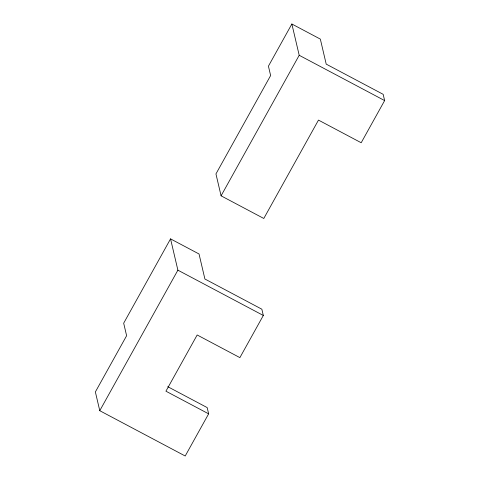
<?xml version="1.0" encoding="UTF-8"?>
<svg xmlns="http://www.w3.org/2000/svg" width="480" height="480" viewBox="0 0 480 480"><rect width="100%" height="100%" fill="white"/><g stroke="black" fill="none" stroke-linecap="round" stroke-linejoin="round"><path stroke-width="0.72" d="M208.638 413.838L165.924 391.188L197.172 334.974L239.886 357.624L263.322 315.462L261.852 309.204L204.9 279.006L199.032 253.98L170.55 238.878L123.678 323.202L126.618 335.718L95.37 391.932L99.768 410.7L185.202 456L208.638 413.838L207.168 407.58L167.742 386.676M291.864 24L268.428 66.162L270.63 75.546L215.946 173.922L221.082 195.822L263.796 218.472L318.48 120.096L361.194 142.746L384.63 100.584L383.166 94.326L326.208 64.128L320.34 39.102L291.864 24L299.202 55.284L221.082 195.822M99.768 410.7L177.888 270.162L170.55 238.878M299.202 55.284L384.63 100.584M177.888 270.162L263.322 315.462"/></g></svg>
